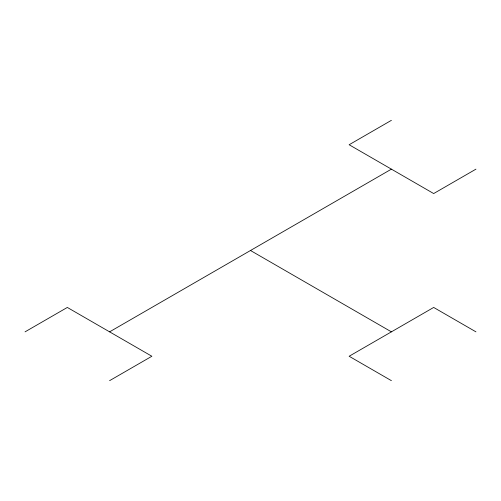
<?xml version="1.0" encoding="UTF-8"?>
<svg xmlns="http://www.w3.org/2000/svg" width="501" height="501" viewBox="0 0 501 501"><rect width="100%" height="100%" fill="white"/><g stroke="black" fill="none" stroke-linecap="round" stroke-linejoin="round"><path stroke-width="0.75" d="M25.05 331.85L67.322 307.445L151.866 356.255L109.594 380.666M391.406 120.334L349.134 144.745L433.678 193.555L475.95 169.15M109.594 331.85L391.406 169.15M475.95 331.85L433.678 307.445L349.134 356.255L391.406 380.666M250.5 250.5L391.406 331.85"/></g></svg>
